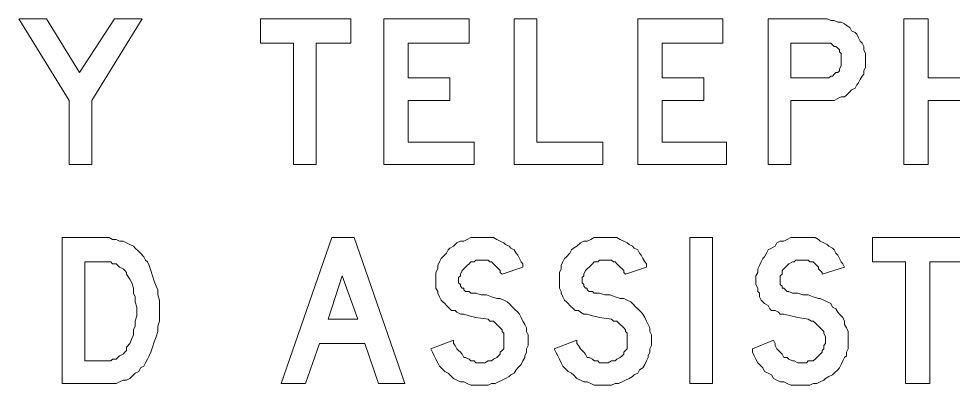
# Model space of a CAD drawing. Extents: x 171 to 1038, y -1303 to 275.
# Drawn here: x 284.7 to 310.28, y 232.58 to 242.62 of the extents above; entities that cross this region are included whole.
import ezdxf

# ---------------------------------------------------------------- set-up
doc = ezdxf.new("R2010")
doc.units = 0
doc.header["$LTSCALE"] = 12
doc.header["$MEASUREMENT"] = 0
doc.layers.get('0').update_dxf_attribs({"linetype": 'CONTINUOUS'})

msp = doc.modelspace()

# ---------------------------------------------------------------- linework, layer by layer
at = {"color": 3, "lineweight": 0}
for points in [[(284.698, 242.618), (285.459, 242.618), (286.364, 241.143), (287.316, 242.618), (288.077, 242.618), (286.697, 240.381), (286.697, 238.62), (286.078, 238.62), (286.078, 240.381), (284.698, 242.618), (284.698, 242.618)], [(291.313, 242.618), (291.313, 241.952), (292.218, 241.952), (292.218, 238.62), (292.836, 238.62), (292.836, 241.952), (293.788, 241.952), (293.788, 242.618), (291.313, 242.618), (291.313, 242.618)], [(294.693, 242.618), (297.025, 242.618), (297.025, 241.952), (295.359, 241.952), (295.359, 241), (296.501, 241), (296.501, 240.381), (295.359, 240.381), (295.359, 239.239), (297.168, 239.239), (297.168, 238.62), (294.693, 238.62), (294.693, 242.618), (294.693, 242.618)], [(298.262, 242.618), (298.881, 242.618), (298.881, 239.239), (300.69, 239.239), (300.69, 238.62), (298.262, 238.62), (298.262, 242.618), (298.262, 242.618)], [(301.641, 242.618), (303.974, 242.618), (303.974, 241.952), (302.308, 241.952), (302.308, 241), (303.45, 241), (303.45, 240.381), (302.308, 240.381), (302.308, 239.239), (304.069, 239.239), (304.069, 238.62), (301.641, 238.62), (301.641, 242.618), (301.641, 242.618)], [(305.211, 242.618), (306.734, 242.618)], [(306.734, 240.381), (305.83, 240.381), (305.83, 238.62), (305.211, 238.62), (305.211, 242.618)], [(307.876, 241.476), (307.876, 241.571), (307.876, 241.666), (307.829, 241.762), (307.829, 241.857), (307.781, 241.952), (307.733, 242), (307.686, 242.095), (307.638, 242.19), (307.591, 242.238), (307.496, 242.285), (307.448, 242.38), (307.353, 242.428), (307.305, 242.475), (307.21, 242.523), (307.115, 242.523), (307.02, 242.571), (306.924, 242.571), (306.829, 242.618), (306.734, 242.618)], [(308.923, 242.618), (309.59, 242.618), (309.59, 241), (310.97, 241), (310.97, 242.618), (311.636, 242.618), (311.636, 238.62), (310.97, 238.62), (310.97, 240.381), (309.59, 240.381), (309.59, 238.62), (308.923, 238.62), (308.923, 242.618), (308.923, 242.618)], [(305.83, 241.952), (306.734, 241.952)], [(306.734, 241), (305.83, 241), (305.83, 241.952)], [(307.21, 241.476), (307.21, 241.524), (307.21, 241.619), (307.21, 241.666), (307.162, 241.714), (307.162, 241.762), (307.115, 241.809), (307.067, 241.857), (307.02, 241.857), (306.972, 241.904), (306.924, 241.952), (306.877, 241.952), (306.829, 241.952), (306.734, 241.952)], [(306.734, 240.381), (306.829, 240.381), (306.924, 240.381), (307.02, 240.381), (307.115, 240.429), (307.21, 240.477), (307.305, 240.477), (307.353, 240.524), (307.448, 240.619), (307.496, 240.667), (307.591, 240.714), (307.638, 240.81), (307.686, 240.857), (307.733, 240.952), (307.781, 241.048), (307.829, 241.095), (307.829, 241.19), (307.876, 241.286), (307.876, 241.381), (307.876, 241.476)], [(306.734, 241), (306.829, 241), (306.877, 241), (306.924, 241.048), (306.972, 241.048), (307.02, 241.095), (307.067, 241.143), (307.115, 241.143), (307.162, 241.19), (307.162, 241.238), (307.21, 241.333), (307.21, 241.381), (307.21, 241.428), (307.21, 241.476)], [(285.888, 236.621), (287.078, 236.621)], [(287.078, 232.623), (285.888, 232.623), (285.888, 236.621)], [(288.267, 235.86), (288.22, 235.955), (288.172, 236.003), (288.125, 236.098), (288.029, 236.193), (287.982, 236.241), (287.887, 236.336), (287.839, 236.383), (287.744, 236.431), (287.649, 236.479), (287.553, 236.526), (287.458, 236.526), (287.363, 236.574), (287.268, 236.574), (287.173, 236.621), (287.078, 236.621)], [(291.885, 232.623), (293.265, 236.621), (293.884, 236.621), (295.264, 232.623), (294.55, 232.623), (294.169, 233.718), (292.932, 233.718), (292.551, 232.623), (291.885, 232.623), (291.885, 232.623)], [(297.358, 236.621), (297.263, 236.621), (297.168, 236.621), (297.072, 236.621), (296.977, 236.574), (296.882, 236.526), (296.787, 236.526), (296.692, 236.479), (296.596, 236.383), (296.501, 236.336), (296.454, 236.288), (296.406, 236.193), (296.311, 236.098), (296.263, 236.05), (296.216, 235.955), (296.168, 235.86), (296.168, 235.765), (296.12, 235.669), (296.12, 235.574), (296.12, 235.479), (296.12, 235.384), (296.12, 235.336), (296.12, 235.241), (296.168, 235.146), (296.168, 235.098), (296.216, 235.003), (296.263, 234.908), (296.311, 234.86), (296.358, 234.813), (296.406, 234.765), (296.501, 234.67), (296.549, 234.622), (296.644, 234.622), (296.692, 234.575), (296.787, 234.527), (296.882, 234.527)], [(297.929, 235.622), (298.5, 235.812), (298.5, 235.907), (298.453, 235.955), (298.405, 236.05), (298.357, 236.145), (298.31, 236.193), (298.262, 236.288), (298.167, 236.336), (298.119, 236.383), (298.024, 236.431), (297.977, 236.479), (297.881, 236.526), (297.786, 236.574), (297.691, 236.621), (297.596, 236.621), (297.548, 236.621), (297.453, 236.621), (297.358, 236.621)], [(300.737, 236.621), (300.642, 236.621), (300.547, 236.621), (300.452, 236.621), (300.356, 236.574), (300.261, 236.526), (300.166, 236.526), (300.071, 236.479), (299.976, 236.383), (299.88, 236.336), (299.833, 236.288), (299.785, 236.193), (299.69, 236.098), (299.642, 236.05), (299.595, 235.955), (299.547, 235.86), (299.547, 235.765), (299.5, 235.669), (299.5, 235.574), (299.5, 235.479), (299.5, 235.384), (299.5, 235.336), (299.5, 235.241), (299.547, 235.146), (299.547, 235.098), (299.595, 235.003), (299.642, 234.908), (299.69, 234.86), (299.738, 234.813), (299.785, 234.765), (299.88, 234.67), (299.928, 234.622), (300.023, 234.622), (300.071, 234.575), (300.166, 234.527), (300.261, 234.527)], [(301.308, 235.622), (301.879, 235.812), (301.879, 235.907), (301.832, 235.955), (301.784, 236.05), (301.737, 236.145), (301.689, 236.193), (301.641, 236.288), (301.546, 236.336), (301.499, 236.383), (301.403, 236.431), (301.356, 236.479), (301.261, 236.526), (301.165, 236.574), (301.07, 236.621), (300.975, 236.621), (300.927, 236.621), (300.832, 236.621), (300.737, 236.621)], [(303.069, 236.621), (303.688, 236.621), (303.688, 232.623), (303.069, 232.623), (303.069, 236.621), (303.069, 236.621)], [(306.115, 236.621), (306.02, 236.621), (305.925, 236.621), (305.83, 236.621), (305.735, 236.574), (305.639, 236.526), (305.544, 236.526), (305.449, 236.479), (305.401, 236.383), (305.306, 236.336), (305.211, 236.288), (305.163, 236.193), (305.116, 236.098), (305.068, 236.05), (305.021, 235.955), (304.973, 235.86), (304.925, 235.765), (304.925, 235.669), (304.878, 235.574), (304.878, 235.479), (304.878, 235.384), (304.878, 235.336), (304.925, 235.241), (304.925, 235.146), (304.973, 235.098), (304.973, 235.003), (305.021, 234.908), (305.068, 234.86), (305.116, 234.813), (305.211, 234.765), (305.259, 234.67), (305.306, 234.622), (305.401, 234.622), (305.497, 234.575), (305.544, 234.527), (305.639, 234.527)], [(306.686, 235.622), (307.305, 235.812), (307.258, 235.907), (307.21, 235.955), (307.162, 236.05), (307.115, 236.145), (307.067, 236.193), (307.02, 236.288), (306.972, 236.336), (306.877, 236.383), (306.829, 236.431), (306.734, 236.479), (306.639, 236.526), (306.591, 236.574), (306.496, 236.621), (306.401, 236.621), (306.306, 236.621), (306.21, 236.621), (306.115, 236.621)], [(308.067, 236.621), (308.067, 235.955), (308.971, 235.955), (308.971, 232.623), (309.637, 232.623), (309.637, 235.955), (310.542, 235.955), (310.542, 236.621), (308.067, 236.621), (308.067, 236.621)], [(286.506, 235.955), (287.078, 235.955)], [(287.078, 233.242), (286.506, 233.242), (286.506, 235.955)], [(287.649, 235.622), (287.649, 235.669), (287.601, 235.717), (287.553, 235.765), (287.458, 235.812), (287.411, 235.86), (287.363, 235.907), (287.268, 235.907), (287.22, 235.955), (287.125, 235.955), (287.078, 235.955)], [(297.358, 236.003), (297.263, 236.003), (297.215, 236.003), (297.168, 235.955), (297.072, 235.955), (297.025, 235.907), (296.977, 235.86), (296.93, 235.812), (296.882, 235.765), (296.834, 235.717), (296.787, 235.622)], [(297.929, 235.622), (297.881, 235.669), (297.881, 235.717), (297.834, 235.765), (297.786, 235.812), (297.739, 235.86), (297.691, 235.907), (297.643, 235.955), (297.596, 235.955), (297.548, 236.003), (297.453, 236.003), (297.406, 236.003), (297.358, 236.003)], [(300.737, 236.003), (300.642, 236.003), (300.594, 236.003), (300.547, 235.955), (300.452, 235.955), (300.404, 235.907), (300.356, 235.86), (300.309, 235.812), (300.261, 235.765), (300.214, 235.717), (300.166, 235.622)], [(301.308, 235.622), (301.261, 235.669), (301.261, 235.717), (301.213, 235.765), (301.165, 235.812), (301.118, 235.86), (301.07, 235.907), (301.023, 235.955), (300.975, 235.955), (300.927, 236.003), (300.832, 236.003), (300.785, 236.003), (300.737, 236.003)], [(306.115, 236.003), (306.068, 236.003), (305.972, 236.003), (305.925, 235.955), (305.877, 235.955), (305.782, 235.907), (305.735, 235.86), (305.687, 235.812), (305.639, 235.765), (305.592, 235.717), (305.592, 235.622)], [(306.686, 235.622), (306.686, 235.669), (306.639, 235.717), (306.591, 235.765), (306.591, 235.812), (306.544, 235.86), (306.496, 235.907), (306.448, 235.955), (306.353, 235.955), (306.306, 236.003), (306.258, 236.003), (306.21, 236.003), (306.115, 236.003)], [(287.649, 233.623), (287.744, 233.718), (287.791, 233.861), (287.839, 233.956), (287.839, 234.099), (287.887, 234.194), (287.887, 234.337), (287.934, 234.48), (287.934, 234.622), (287.934, 234.718), (287.887, 234.86), (287.887, 235.003), (287.839, 235.098), (287.839, 235.241), (287.791, 235.384), (287.744, 235.479), (287.649, 235.622)], [(288.267, 233.385), (288.315, 233.48), (288.363, 233.623), (288.41, 233.766), (288.458, 233.908), (288.505, 234.051), (288.505, 234.194), (288.553, 234.337), (288.553, 234.48), (288.553, 234.622), (288.553, 234.765), (288.553, 234.908), (288.505, 235.051), (288.505, 235.194), (288.458, 235.289), (288.41, 235.432), (288.363, 235.574), (288.315, 235.717), (288.267, 235.86)], [(296.787, 235.622), (296.787, 235.574), (296.739, 235.527), (296.739, 235.479), (296.739, 235.432), (296.739, 235.384), (296.787, 235.336), (296.787, 235.289), (296.834, 235.241), (296.882, 235.241), (296.882, 235.194), (296.93, 235.146)], [(300.166, 235.622), (300.166, 235.574), (300.118, 235.527), (300.118, 235.479), (300.118, 235.432), (300.118, 235.384), (300.166, 235.336), (300.166, 235.289), (300.214, 235.241), (300.261, 235.241), (300.261, 235.194), (300.309, 235.146)], [(305.592, 235.622), (305.544, 235.574), (305.544, 235.527), (305.544, 235.479), (305.544, 235.432), (305.544, 235.384), (305.544, 235.336), (305.592, 235.289), (305.592, 235.241), (305.639, 235.241), (305.687, 235.194), (305.735, 235.146)], [(293.979, 234.384), (293.17, 234.384), (293.55, 235.574), (293.979, 234.384), (293.979, 234.384)], [(296.596, 233.813), (295.978, 233.575), (296.025, 233.48), (296.073, 233.385), (296.12, 233.29), (296.168, 233.195), (296.216, 233.099), (296.263, 233.052), (296.358, 232.957), (296.454, 232.909), (296.501, 232.861), (296.596, 232.766), (296.692, 232.719), (296.787, 232.671), (296.882, 232.671), (296.977, 232.623), (297.072, 232.576), (297.168, 232.576), (297.263, 232.576), (297.358, 232.576), (297.453, 232.576), (297.548, 232.576), (297.643, 232.623), (297.739, 232.623), (297.834, 232.671), (297.929, 232.719), (298.024, 232.766), (298.119, 232.814), (298.167, 232.861), (298.262, 232.909), (298.31, 233.004), (298.357, 233.052), (298.453, 233.147), (298.5, 233.242), (298.548, 233.337), (298.548, 233.385), (298.595, 233.48), (298.595, 233.575), (298.643, 233.671), (298.643, 233.766), (298.643, 233.861), (298.643, 233.956), (298.595, 234.051), (298.595, 234.146), (298.548, 234.242), (298.5, 234.337), (298.453, 234.432), (298.405, 234.527), (298.357, 234.575), (298.262, 234.67), (298.215, 234.718), (298.119, 234.813), (298.072, 234.86), (297.977, 234.908), (297.881, 234.956), (297.786, 234.956), (297.643, 235.003), (297.501, 235.051), (297.358, 235.051), (297.215, 235.098)], [(296.93, 235.146), (297.025, 235.146), (297.072, 235.098), (297.168, 235.098), (297.215, 235.098)], [(299.976, 233.813), (299.357, 233.575), (299.404, 233.48), (299.452, 233.385), (299.5, 233.29), (299.547, 233.195), (299.595, 233.099), (299.642, 233.052), (299.738, 232.957), (299.833, 232.909), (299.88, 232.861), (299.976, 232.766), (300.071, 232.719), (300.166, 232.671), (300.261, 232.671), (300.356, 232.623), (300.452, 232.576), (300.547, 232.576), (300.642, 232.576), (300.737, 232.576), (300.832, 232.576), (300.927, 232.576), (301.023, 232.623), (301.118, 232.623), (301.213, 232.671), (301.308, 232.719), (301.403, 232.766), (301.499, 232.814), (301.546, 232.861), (301.641, 232.909), (301.689, 233.004), (301.784, 233.052), (301.832, 233.147), (301.879, 233.242), (301.927, 233.337), (301.927, 233.385), (301.975, 233.48), (301.975, 233.575), (302.022, 233.671), (302.022, 233.766), (302.022, 233.861), (302.022, 233.956), (301.975, 234.051), (301.975, 234.146), (301.927, 234.242), (301.879, 234.337), (301.832, 234.432), (301.784, 234.527), (301.737, 234.575), (301.641, 234.67), (301.594, 234.718), (301.499, 234.813), (301.451, 234.86), (301.356, 234.908), (301.261, 234.956), (301.165, 234.956), (301.023, 235.003), (300.88, 235.051), (300.737, 235.051), (300.594, 235.098)], [(300.309, 235.146), (300.404, 235.146), (300.452, 235.098), (300.547, 235.098), (300.594, 235.098)], [(305.354, 233.813), (304.783, 233.575), (304.783, 233.48), (304.83, 233.385), (304.878, 233.29), (304.925, 233.195), (305.021, 233.099), (305.068, 233.052), (305.116, 232.957), (305.211, 232.909), (305.306, 232.861), (305.354, 232.766), (305.449, 232.719), (305.544, 232.671), (305.639, 232.671), (305.735, 232.623), (305.83, 232.576), (305.925, 232.576), (306.068, 232.576), (306.163, 232.576), (306.258, 232.576), (306.353, 232.576), (306.448, 232.623), (306.544, 232.623), (306.639, 232.671), (306.734, 232.719), (306.782, 232.766), (306.877, 232.814), (306.972, 232.861), (307.02, 232.909), (307.115, 233.004), (307.162, 233.052), (307.21, 233.147), (307.258, 233.242), (307.305, 233.337), (307.353, 233.385), (307.353, 233.48), (307.4, 233.575), (307.4, 233.671), (307.4, 233.766), (307.4, 233.861), (307.4, 233.956), (307.4, 234.051), (307.353, 234.146), (307.305, 234.242), (307.305, 234.337), (307.258, 234.432), (307.162, 234.527), (307.115, 234.575), (307.067, 234.67), (306.972, 234.718), (306.924, 234.813), (306.829, 234.86), (306.734, 234.908), (306.639, 234.956), (306.591, 234.956), (306.448, 235.003), (306.306, 235.051), (306.163, 235.051), (306.02, 235.098)], [(305.735, 235.146), (305.782, 235.146), (305.877, 235.098), (305.925, 235.098), (306.02, 235.098)], [(297.215, 234.432), (297.025, 234.48), (296.882, 234.527)], [(297.215, 234.432), (297.548, 234.384)], [(297.977, 233.718), (297.977, 233.813), (297.977, 233.861), (297.977, 233.908), (297.977, 234.004), (297.929, 234.051), (297.929, 234.099), (297.881, 234.146), (297.834, 234.194), (297.786, 234.242), (297.739, 234.289), (297.691, 234.337), (297.596, 234.337), (297.548, 234.384)], [(300.594, 234.432), (300.404, 234.48), (300.261, 234.527)], [(300.594, 234.432), (300.927, 234.384)], [(301.356, 233.718), (301.356, 233.813), (301.356, 233.861), (301.356, 233.908), (301.356, 234.004), (301.308, 234.051), (301.308, 234.099), (301.261, 234.146), (301.213, 234.194), (301.165, 234.242), (301.118, 234.289), (301.07, 234.337), (300.975, 234.337), (300.927, 234.384)], [(306.02, 234.432), (305.83, 234.48), (305.639, 234.527)], [(306.02, 234.432), (306.306, 234.384)], [(306.782, 233.718), (306.782, 233.813), (306.782, 233.861), (306.782, 233.908), (306.734, 234.004), (306.734, 234.051), (306.686, 234.099), (306.639, 234.146), (306.591, 234.194), (306.544, 234.242), (306.496, 234.289), (306.448, 234.337), (306.401, 234.337), (306.306, 234.384)], [(287.078, 233.242), (287.125, 233.242), (287.22, 233.242), (287.268, 233.29), (287.363, 233.29), (287.411, 233.337), (287.458, 233.385), (287.553, 233.433), (287.601, 233.48), (287.649, 233.528), (287.649, 233.623)], [(296.596, 233.813), (296.596, 233.718), (296.644, 233.671), (296.692, 233.575), (296.739, 233.528), (296.787, 233.48), (296.834, 233.433), (296.882, 233.337), (296.93, 233.337), (297.025, 233.29), (297.072, 233.242), (297.168, 233.242), (297.215, 233.195), (297.31, 233.195), (297.406, 233.195), (297.453, 233.195)], [(297.453, 233.195), (297.548, 233.242), (297.596, 233.242), (297.643, 233.242), (297.691, 233.29), (297.786, 233.337), (297.834, 233.385), (297.881, 233.433), (297.881, 233.48), (297.929, 233.528), (297.977, 233.575), (297.977, 233.671), (297.977, 233.718)], [(299.976, 233.813), (299.976, 233.718), (300.023, 233.671), (300.071, 233.575), (300.118, 233.528), (300.166, 233.48), (300.214, 233.433), (300.261, 233.337), (300.309, 233.337), (300.404, 233.29), (300.452, 233.242), (300.547, 233.242), (300.594, 233.195), (300.69, 233.195), (300.785, 233.195), (300.832, 233.195)], [(300.832, 233.195), (300.927, 233.242), (300.975, 233.242), (301.023, 233.242), (301.07, 233.29), (301.165, 233.337), (301.213, 233.385), (301.261, 233.433), (301.261, 233.48), (301.308, 233.528), (301.356, 233.575), (301.356, 233.671), (301.356, 233.718)], [(305.354, 233.813), (305.401, 233.718), (305.401, 233.671), (305.449, 233.575), (305.497, 233.528), (305.544, 233.48), (305.592, 233.433), (305.639, 233.337), (305.735, 233.337), (305.782, 233.29), (305.877, 233.242), (305.925, 233.242), (306.02, 233.195), (306.115, 233.195), (306.163, 233.195), (306.258, 233.195)], [(306.258, 233.195), (306.306, 233.242), (306.353, 233.242), (306.448, 233.242), (306.496, 233.29), (306.544, 233.337), (306.591, 233.385), (306.639, 233.433), (306.686, 233.48), (306.686, 233.528), (306.734, 233.575), (306.734, 233.671), (306.782, 233.718)], [(287.078, 232.623), (287.173, 232.623), (287.268, 232.623), (287.363, 232.623), (287.458, 232.671), (287.553, 232.719), (287.649, 232.719), (287.744, 232.766), (287.839, 232.861), (287.887, 232.909), (287.982, 232.957), (288.029, 233.052), (288.125, 233.099), (288.172, 233.195), (288.22, 233.29), (288.267, 233.385)]]:
    msp.add_lwpolyline(points, dxfattribs=at)

doc.saveas('drawing.dxf')
